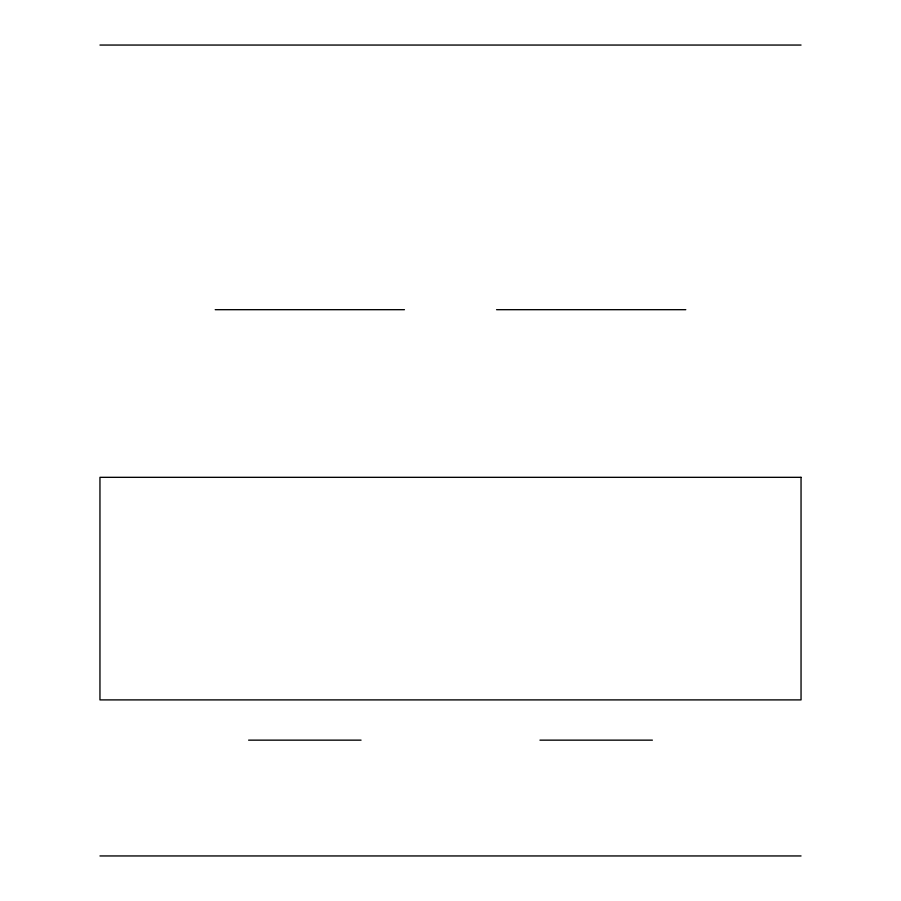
<?xml version="1.0" encoding="UTF-8"?>
<svg xmlns="http://www.w3.org/2000/svg" width="901" height="901" viewBox="0 0 901 901"><rect width="100%" height="100%" fill="white"/><g stroke="black" fill="none" stroke-linecap="round" stroke-linejoin="round"><path stroke-width="1.35" d="M99.955 45.05L801.045 45.05M215.215 309.685L404.448 309.685M496.552 309.685L685.785 309.685M248.608 740.149L361.053 740.149M539.947 740.149L652.392 740.149M99.955 855.95L801.045 855.95M801.045 477.327L99.955 477.327L99.955 699.897L801.045 699.897L801.045 477.327"/></g></svg>
